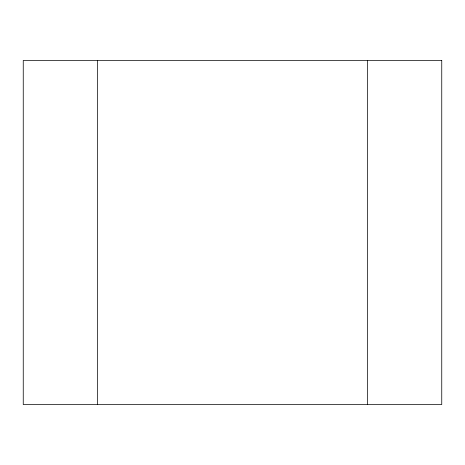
<?xml version="1.0" encoding="UTF-8"?>
<svg xmlns="http://www.w3.org/2000/svg" width="465" height="465" viewBox="0 0 465 465"><rect width="100%" height="100%" fill="white"/><g stroke="black" fill="none" stroke-linecap="round" stroke-linejoin="round"><path stroke-width="0.7" d="M367.35 60.45L367.35 404.55M97.65 60.45L97.65 404.55M441.75 60.45L23.25 60.45L23.25 404.55L441.75 404.55L441.75 60.45"/></g></svg>
